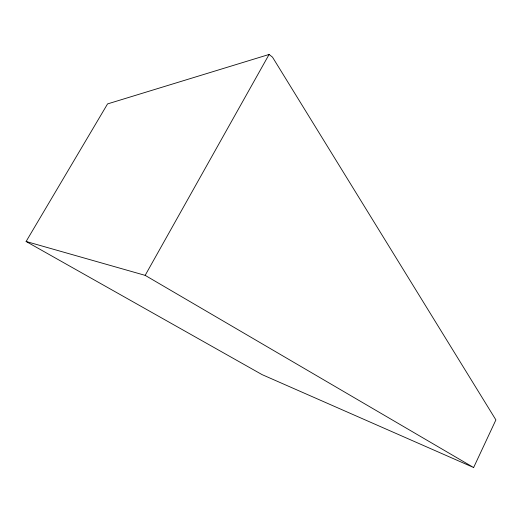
<?xml version="1.0" encoding="UTF-8"?>
<svg xmlns="http://www.w3.org/2000/svg" width="522" height="522" viewBox="0 0 522 522"><rect width="100%" height="100%" fill="white"/><g stroke="black" fill="none" stroke-linecap="round" stroke-linejoin="round"><path stroke-width="0.78" d="M473.63 467.529L495.9 419.91L272.497 57.146L269.084 54.471L107.552 103.917L26.1 241.484L262.077 374.62L473.63 467.529L145.162 275.362L26.1 241.484M145.162 275.362L269.084 54.471"/></g></svg>
